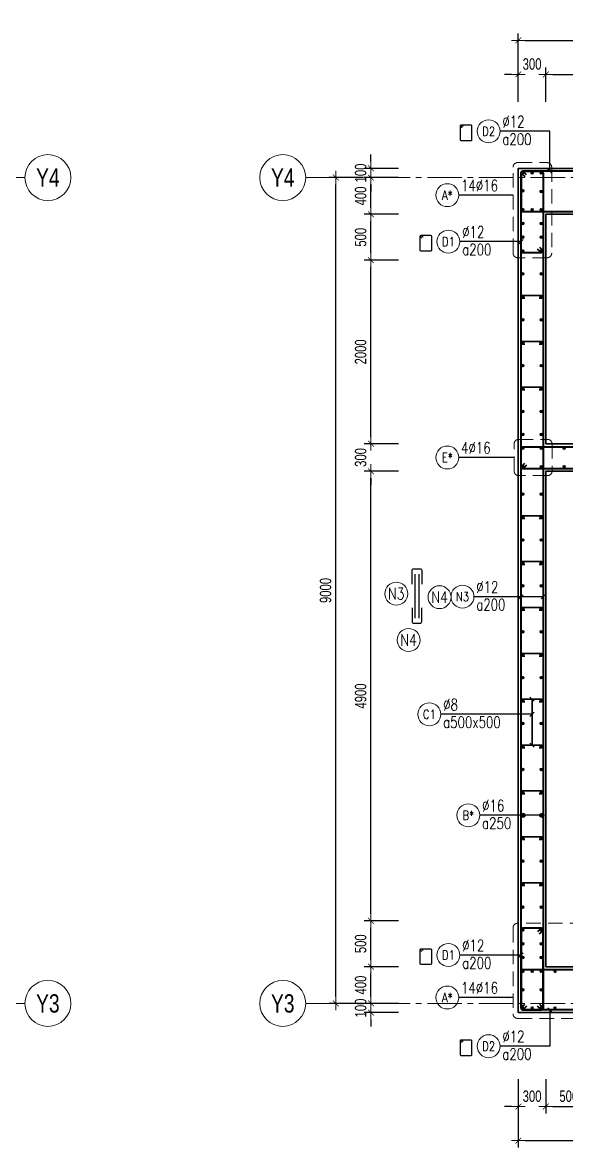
# Model space of a CAD drawing. Header units: millimetres. Extents: x 931337 to 1117500, y 19732 to 157199.
# Drawn here: x 962154 to 968079, y 138818 to 151078 of the extents above; entities that cross this region are included whole.
import ezdxf
from ezdxf.enums import TextEntityAlignment as Align

# ---------------------------------------------------------------- set-up
doc = ezdxf.new("R2010")
doc.units = ezdxf.units.MM
doc.header["$MEASUREMENT"] = 0
for name, pattern in [('HIDDEN', [9.525, 6.35, -3.175]), ('HIDDEN2', [4.7625, 3.175, -1.5875]), ('HT_Dim Grid$0$CENTER2', [1.125, 0.75, -0.125, 0.125, -0.125]), ('HT_Grid$0$CENTER2', [1.125, 0.75, -0.125, 0.125, -0.125])]:
    doc.linetypes.add(name, pattern=pattern)
doc.layers.get('0').update_dxf_attribs({"lineweight": 20})
doc.layers.get('Defpoints').update_dxf_attribs({"color": 151, "lineweight": 9})
doc.layers.add('Hidden', color=9, linetype='HIDDEN')
doc.layers.add('Ligature', color=1, linetype='Continuous')
for name, color, linetype, lineweight in [('HT_Dim Grid$0$NDC_S_AXIS', 5, 'HT_Dim Grid$0$CENTER2', 13), ('HT_Dim Grid$0$NDC_S_SYMBOL', 1, 'Continuous', 15), ('HT_Dim Grid$0$NDC_S_TEXT SYMBOL', 7, 'Continuous', 20), ('HT_Grid$0$NDC_S_AXIS', 5, 'HT_Grid$0$CENTER2', 13), ('KC-LEADER', 153, 'Continuous', 18), ('KC-THEP', 6, 'Continuous', 40), ('NDC_S_DIM', 1, 'Continuous', 15), ('NDC_S_HIDDEN', 8, 'HIDDEN2', 13), ('NDC_S_LEADER', 1, 'Continuous', 15), ('NDC_S_REBAR', 4, 'Continuous', 35), ('NDC_S_STIRRUP', 4, 'Continuous', 40), ('NDC_S_VN TEXT', 7, 'Continuous', 20), ('NDC_S_WALL', 6, 'Continuous', 35)]:
    doc.layers.add(name, color=color, linetype=linetype, lineweight=lineweight)
doc.styles.add('HT_Dim Grid$0$NDC_ANNO', font='', dxfattribs={"width": 0.8})
doc.styles.add('NDC_ARIAL', font='arial.ttf', dxfattribs={"width": 0.85})
doc.styles.add('NDC_DIM', font='', dxfattribs={"width": 0.75})
doc.styles.add('NDC_EN TXT', font='romans.shx', dxfattribs={"width": 0.8})
doc.styles.get('HT_Dim Grid$0$NDC_ANNO').set_extended_font_data('Dotum')
doc.styles.get('NDC_DIM').set_extended_font_data('Dotum')
doc.dimstyles.new('NDC_1-50', dxfattribs={"dimscale": 50, "dimtxt": 2.5, "dimasz": 1, "dimexe": 1.5, "dimexo": 0, "dimgap": 0.8, "dimtad": 1, "dimdec": 0, "dimdsep": 46, "dimtxsty": 'NDC_ARIAL', "dimblk": 'DIMMARK', "dimcen": 49999.938995, "dimdle": 1.5, "dimclrd": 1, "dimclre": 1, "dimclrt": 3, "dimadec": 0, "dimazin": 0, "dimtfac": 1, "dimtdec": 0, "dimtix": 1, "dimtmove": 2, "dimatfit": 3, "dimfxl": 1, "dimarcsym": 0})
doc.dimstyles.new('NDC_dim_30', dxfattribs={"dimscale": 30, "dimtxt": 2.5, "dimasz": 1.5, "dimexe": 1.5, "dimexo": 2.5, "dimgap": 1, "dimtad": 1, "dimdec": 0, "dimzin": 0, "dimdsep": 46, "dimtxsty": 'NDC_DIM', "dimblk": 'DIMMARK', "dimcen": 0.09, "dimdle": 1.2, "dimclrd": 1, "dimclre": 1, "dimclrt": 3, "dimadec": 0, "dimazin": 0, "dimtfac": 1, "dimtdec": 0, "dimtix": 1, "dimtofl": 0, "dimtmove": 0, "dimatfit": 3, "dimfxl": 6, "dimfxlon": 1, "dimtolj": 1, "dimtzin": 0, "dimarcsym": 0})
doc.dimstyles.new('NDC_dim_50', dxfattribs={"dimscale": 50, "dimtxt": 2.5, "dimasz": 1.5, "dimexe": 1.5, "dimexo": 2.5, "dimgap": 1, "dimtad": 1, "dimdec": 0, "dimzin": 0, "dimdsep": 46, "dimtxsty": 'NDC_DIM', "dimblk": 'DIMMARK', "dimcen": 0.09, "dimdle": 1.2, "dimclrd": 1, "dimclre": 1, "dimclrt": 3, "dimadec": 0, "dimazin": 0, "dimtfac": 1, "dimtdec": 0, "dimtix": 1, "dimtofl": 0, "dimtmove": 0, "dimatfit": 3, "dimfxl": 6, "dimfxlon": 1, "dimtolj": 1, "dimtzin": 0, "dimarcsym": 0})

# ---------------------------------------------------------------- blocks, each defined once
blk = doc.blocks.new('THEP')
at = {"layer": 'KC-LEADER', "color": 6}
blk.add_circle((0, 0), 14, dxfattribs=at)
at = {"layer": 'KC-THEP'}
for p, q in [((-14, 0), (14, 0)), ((10, 10), (-10, -10)), ((-10, 10), (10, -10)), ((0, 14), (0, -14))]:
    blk.add_line(p, q, dxfattribs=at)
blk = doc.blocks.new('DIMMARK')
at = {"layer": 'NDC_S_DIM', "color": 1}
blk.add_line((-1.5, 0), (1, 0), dxfattribs=at)
at = {"layer": 'NDC_S_DIM', "color": 2, "const_width": 0.1}
blk.add_lwpolyline([(-0.42, -0.42), (0.42, 0.42)], dxfattribs=at)
blk = doc.blocks.new('*U13')
blk.add_circle((-2.5, 0), 2.5)
at = {"layer": 'NDC_S_VN TEXT', "color": 3, "style": 'NDC_EN TXT', "width": 0.75}
blk.add_attdef('DK1', (0.5, 0.85), '', height=2.5, dxfattribs=at)
at = {"layer": 'NDC_S_VN TEXT', "color": 7, "style": 'NDC_EN TXT', "width": 0.8}
blk.add_attdef('SH2', text='', height=2, dxfattribs=at).set_placement((-2.5, 0), align=Align.MIDDLE)
blk = doc.blocks.new('*U11')
blk.add_circle((-2.5, 0), 2.5)
at = {"layer": 'NDC_S_VN TEXT', "color": 3, "style": 'NDC_EN TXT', "width": 0.75}
for tag, p in [('DK1', (0.5, 0.85)), ('KC1', (0.5, -2.97))]:
    blk.add_attdef(tag, p, '', height=2.5, dxfattribs=at)
at = {"layer": 'NDC_S_VN TEXT', "color": 7, "style": 'NDC_EN TXT', "width": 0.8}
blk.add_attdef('SH2', text='', height=2, dxfattribs=at).set_placement((-2.5, 0), align=Align.MIDDLE)
blk = doc.blocks.new('*U12')
blk.add_circle((-2.5, 0), 2.5)
at = {"layer": 'NDC_S_VN TEXT', "color": 3, "style": 'NDC_EN TXT', "width": 0.75}
for tag, p in [('DK1', (0.5, 0.85)), ('KC1', (0.5, -2.97))]:
    blk.add_attdef(tag, p, '', height=2.5, dxfattribs=at)
at = {"layer": 'NDC_S_VN TEXT', "color": 7, "style": 'NDC_EN TXT', "width": 0.8}
blk.add_attdef('SH2', text='', height=2, dxfattribs=at).set_placement((-2.5, 0), align=Align.MIDDLE)
blk = doc.blocks.new('A$C7BC65A55')
at = {"layer": 'Ligature'}
for p, q in [((-15.2, 372, 0), (-15.2, 38.5, 0)), ((15.2, 372, 0), (15.2, 38.5, 0))]:
    blk.add_line(p, q, dxfattribs=at)
for points in [[(-36.2, 296.5), (-36.2, 400.9, -0.414214), (-24, 413.1), (24, 413.1, -0.414214), (36.2, 400.9), (36.2, 296.5)], [(-36.2, 116.5), (-36.2, 12.2, 0.414214), (-24, 0), (24, 0, 0.414214), (36.2, 12.2), (36.2, 116.5)]]:
    blk.add_lwpolyline(points, format="xyb", dxfattribs=at)
blk = doc.blocks.new('*D52')
at = {"layer": 'Defpoints', "color": 0, "transparency": 16777216}
for p in [(965949, 140788), (967854, 140788), (967554, 140388)]:
    blk.add_point(p, dxfattribs=at)
at = {"layer": 'NDC_S_DIM', "color": 1, "lineweight": -2, "transparency": 16777216}
for p, q in [((966249, 140788), (965874, 140788)), ((965949, 140463), (965949, 140713)), ((966249, 140388), (965874, 140388))]:
    blk.add_line(p, q, dxfattribs=at)
at = {"layer": 'NDC_S_DIM', "color": 1, "lineweight": -2, "transparency": 16777216, "xscale": 75, "yscale": 75, "zscale": 75}
for p, rotation in [((965949, 140788), 90), ((965949, 140388), 270)]:
    blk.add_blockref('DIMMARK', p, dxfattribs=dict(at, rotation=rotation))
at = {"layer": 'NDC_S_DIM', "color": 3, "transparency": 16777216, "insert": (965837, 140588), "char_height": 125, "attachment_point": 5, "rotation": 90, "style": 'NDC_DIM'}
blk.add_mtext('\\A1;400', dxfattribs=at)
blk = doc.blocks.new('*D53')
at = {"layer": 'Defpoints', "color": 0, "transparency": 16777216}
for p in [(965949, 141288), (967971, 141288), (967854, 140788)]:
    blk.add_point(p, dxfattribs=at)
at = {"layer": 'NDC_S_DIM', "color": 1, "lineweight": -2, "transparency": 16777216}
for p, q in [((966249, 141288), (965874, 141288)), ((965949, 140863), (965949, 141213)), ((966249, 140788), (965874, 140788))]:
    blk.add_line(p, q, dxfattribs=at)
at = {"layer": 'NDC_S_DIM', "color": 1, "lineweight": -2, "transparency": 16777216, "xscale": 75, "yscale": 75, "zscale": 75}
for p, rotation in [((965949, 141288), 90), ((965949, 140788), 270)]:
    blk.add_blockref('DIMMARK', p, dxfattribs=dict(at, rotation=rotation))
at = {"layer": 'NDC_S_DIM', "color": 3, "transparency": 16777216, "insert": (965837, 141038), "char_height": 125, "attachment_point": 5, "rotation": 90, "style": 'NDC_DIM'}
blk.add_mtext('\\A1;500', dxfattribs=at)
blk = doc.blocks.new('*D54')
at = {"layer": 'Defpoints', "color": 0, "transparency": 16777216}
for p in [(965949, 146188), (968024, 146188), (967971, 141288)]:
    blk.add_point(p, dxfattribs=at)
at = {"layer": 'NDC_S_DIM', "color": 1, "lineweight": -2, "transparency": 16777216}
for p, q in [((966249, 146188), (965874, 146188)), ((965949, 141363), (965949, 146113)), ((966249, 141288), (965874, 141288))]:
    blk.add_line(p, q, dxfattribs=at)
at = {"layer": 'NDC_S_DIM', "color": 1, "lineweight": -2, "transparency": 16777216, "xscale": 75, "yscale": 75, "zscale": 75}
for p, rotation in [((965949, 146188), 90), ((965949, 141288), 270)]:
    blk.add_blockref('DIMMARK', p, dxfattribs=dict(at, rotation=rotation))
at = {"layer": 'NDC_S_DIM', "color": 3, "transparency": 16777216, "insert": (965837, 143738), "char_height": 125, "attachment_point": 5, "rotation": 90, "style": 'NDC_DIM'}
blk.add_mtext('\\A1;4900', dxfattribs=at)
blk = doc.blocks.new('*D55')
at = {"layer": 'Defpoints', "color": 0, "transparency": 16777216}
for p in [(965949, 146488), (968024, 146488), (968024, 146188)]:
    blk.add_point(p, dxfattribs=at)
at = {"layer": 'NDC_S_DIM', "color": 1, "lineweight": -2, "transparency": 16777216}
for p, q in [((965949, 146563), (965949, 146638)), ((966249, 146488), (965874, 146488)), ((966249, 146188), (965874, 146188)), ((965949, 146113), (965949, 146038))]:
    blk.add_line(p, q, dxfattribs=at)
at = {"layer": 'NDC_S_DIM', "color": 1, "lineweight": -2, "transparency": 16777216, "xscale": 75, "yscale": 75, "zscale": 75}
for p, rotation in [((965949, 146488), 270), ((965949, 146188), 90)]:
    blk.add_blockref('DIMMARK', p, dxfattribs=dict(at, rotation=rotation))
at = {"layer": 'NDC_S_DIM', "color": 3, "transparency": 16777216, "insert": (965837, 146338), "char_height": 125, "attachment_point": 5, "rotation": 90, "style": 'NDC_DIM'}
blk.add_mtext('\\A1;300', dxfattribs=at)
blk = doc.blocks.new('*D56')
at = {"layer": 'Defpoints', "color": 0, "transparency": 16777216}
for p in [(965949, 148488), (967911, 148488), (968024, 146488)]:
    blk.add_point(p, dxfattribs=at)
at = {"layer": 'NDC_S_DIM', "color": 1, "lineweight": -2, "transparency": 16777216}
for p, q in [((966249, 148488), (965874, 148488)), ((965949, 146563), (965949, 148413)), ((966249, 146488), (965874, 146488))]:
    blk.add_line(p, q, dxfattribs=at)
at = {"layer": 'NDC_S_DIM', "color": 1, "lineweight": -2, "transparency": 16777216, "xscale": 75, "yscale": 75, "zscale": 75}
for p, rotation in [((965949, 148488), 90), ((965949, 146488), 270)]:
    blk.add_blockref('DIMMARK', p, dxfattribs=dict(at, rotation=rotation))
at = {"layer": 'NDC_S_DIM', "color": 3, "transparency": 16777216, "insert": (965837, 147488), "char_height": 125, "attachment_point": 5, "rotation": 90, "style": 'NDC_DIM'}
blk.add_mtext('\\A1;2000', dxfattribs=at)
blk = doc.blocks.new('*D57')
at = {"layer": 'Defpoints', "color": 0, "transparency": 16777216}
for p in [(965567, 149388), (967554, 149388), (967554, 140388)]:
    blk.add_point(p, dxfattribs=at)
at = {"layer": 'NDC_S_DIM', "color": 1, "lineweight": -2, "transparency": 16777216}
for p, q in [((965867, 149388), (965492, 149388)), ((965567, 140463), (965567, 149313)), ((965867, 140388), (965492, 140388))]:
    blk.add_line(p, q, dxfattribs=at)
at = {"layer": 'NDC_S_DIM', "color": 1, "lineweight": -2, "transparency": 16777216, "xscale": 75, "yscale": 75, "zscale": 75}
for p, rotation in [((965567, 149388), 90), ((965567, 140388), 270)]:
    blk.add_blockref('DIMMARK', p, dxfattribs=dict(at, rotation=rotation))
at = {"layer": 'NDC_S_DIM', "color": 3, "transparency": 16777216, "insert": (965455, 144888), "char_height": 125, "attachment_point": 5, "rotation": 90, "style": 'NDC_DIM'}
blk.add_mtext('\\A1;9000', dxfattribs=at)
blk = doc.blocks.new('*D58')
at = {"layer": 'Defpoints', "color": 0, "transparency": 16777216}
for p in [(967854, 140788), (967554, 140288), (967854, 139264)]:
    blk.add_point(p, dxfattribs=at)
at = {"layer": 'NDC_S_DIM', "color": 1, "lineweight": -2, "transparency": 16777216}
for p, q in [((967554, 139564), (967554, 139189)), ((967854, 139564), (967854, 139189)), ((967479, 139264), (967404, 139264)), ((967929, 139264), (968004, 139264))]:
    blk.add_line(p, q, dxfattribs=at)
at = {"layer": 'NDC_S_DIM', "color": 1, "lineweight": -2, "transparency": 16777216, "xscale": 75, "yscale": 75, "zscale": 75}
blk.add_blockref('DIMMARK', (967554, 139264), dxfattribs=at)
at = {"layer": 'NDC_S_DIM', "color": 1, "lineweight": -2, "transparency": 16777216, "xscale": 75, "yscale": 75, "zscale": 75, "rotation": 180}
blk.add_blockref('DIMMARK', (967854, 139264), dxfattribs=at)
at = {"layer": 'NDC_S_DIM', "color": 3, "transparency": 16777216, "insert": (967704, 139376), "char_height": 125, "attachment_point": 5, "style": 'NDC_DIM'}
blk.add_mtext('\\A1;300', dxfattribs=at)
blk = doc.blocks.new('*D59')
at = {"layer": 'Defpoints', "color": 0, "transparency": 16777216}
for p in [(967854, 140788), (968354, 140562), (968354, 139264)]:
    blk.add_point(p, dxfattribs=at)
at = {"layer": 'NDC_S_DIM', "color": 1, "lineweight": -2, "transparency": 16777216}
for p, q in [((967854, 139564), (967854, 139189)), ((968354, 139564), (968354, 139189)), ((967929, 139264), (968279, 139264))]:
    blk.add_line(p, q, dxfattribs=at)
at = {"layer": 'NDC_S_DIM', "color": 1, "lineweight": -2, "transparency": 16777216, "xscale": 75, "yscale": 75, "zscale": 75, "rotation": 180}
blk.add_blockref('DIMMARK', (967854, 139264), dxfattribs=at)
at = {"layer": 'NDC_S_DIM', "color": 1, "lineweight": -2, "transparency": 16777216, "xscale": 75, "yscale": 75, "zscale": 75}
blk.add_blockref('DIMMARK', (968354, 139264), dxfattribs=at)
at = {"layer": 'NDC_S_DIM', "color": 3, "transparency": 16777216, "insert": (968104, 139376), "char_height": 125, "attachment_point": 5, "style": 'NDC_DIM'}
blk.add_mtext('\\A1;500', dxfattribs=at)
blk = doc.blocks.new('*D64')
at = {"layer": 'Defpoints', "color": 0, "transparency": 16777216}
for p in [(967554, 140362), (969254, 140120), (969254, 138893)]:
    blk.add_point(p, dxfattribs=at)
at = {"layer": 'NDC_S_DIM', "color": 1, "lineweight": -2, "transparency": 16777216}
for p, q in [((967554, 139193), (967554, 138818)), ((969254, 139193), (969254, 138818)), ((967629, 138893), (969179, 138893))]:
    blk.add_line(p, q, dxfattribs=at)
at = {"layer": 'NDC_S_DIM', "color": 1, "lineweight": -2, "transparency": 16777216, "xscale": 75, "yscale": 75, "zscale": 75, "rotation": 180}
blk.add_blockref('DIMMARK', (967554, 138893), dxfattribs=at)
at = {"layer": 'NDC_S_DIM', "color": 1, "lineweight": -2, "transparency": 16777216, "xscale": 75, "yscale": 75, "zscale": 75}
blk.add_blockref('DIMMARK', (969254, 138893), dxfattribs=at)
at = {"layer": 'NDC_S_DIM', "color": 3, "transparency": 16777216, "insert": (968404, 139005), "char_height": 125, "attachment_point": 5, "style": 'NDC_DIM'}
blk.add_mtext('\\A1;1700', dxfattribs=at)
blk = doc.blocks.new('*D75')
at = {"layer": 'Defpoints', "color": 0, "transparency": 16777216}
for p in [(967854, 150512), (967554, 149488), (967854, 148988)]:
    blk.add_point(p, dxfattribs=at)
at = {"layer": 'NDC_S_DIM', "color": 1, "lineweight": -2, "transparency": 16777216}
for p, q in [((967554, 150212), (967554, 150587)), ((967854, 150212), (967854, 150587)), ((967479, 150512), (967404, 150512)), ((967929, 150512), (968004, 150512))]:
    blk.add_line(p, q, dxfattribs=at)
at = {"layer": 'NDC_S_DIM', "color": 1, "lineweight": -2, "transparency": 16777216, "xscale": 75, "yscale": 75, "zscale": 75}
blk.add_blockref('DIMMARK', (967554, 150512), dxfattribs=at)
at = {"layer": 'NDC_S_DIM', "color": 1, "lineweight": -2, "transparency": 16777216, "xscale": 75, "yscale": 75, "zscale": 75, "rotation": 180}
blk.add_blockref('DIMMARK', (967854, 150512), dxfattribs=at)
at = {"layer": 'NDC_S_DIM', "color": 3, "transparency": 16777216, "insert": (967704, 150625), "char_height": 125, "attachment_point": 5, "style": 'NDC_DIM'}
blk.add_mtext('\\A1;300', dxfattribs=at)
blk = doc.blocks.new('*D80')
at = {"layer": 'Defpoints', "color": 0, "transparency": 16777216}
for p in [(969254, 150883), (969254, 149651), (967554, 149414)]:
    blk.add_point(p, dxfattribs=at)
at = {"layer": 'NDC_S_DIM', "color": 1, "lineweight": -2, "transparency": 16777216}
for p, q in [((967554, 150583), (967554, 150958)), ((969254, 150583), (969254, 150958)), ((967629, 150883), (969179, 150883))]:
    blk.add_line(p, q, dxfattribs=at)
at = {"layer": 'NDC_S_DIM', "color": 1, "lineweight": -2, "transparency": 16777216, "xscale": 75, "yscale": 75, "zscale": 75, "rotation": 180}
blk.add_blockref('DIMMARK', (967554, 150883), dxfattribs=at)
at = {"layer": 'NDC_S_DIM', "color": 1, "lineweight": -2, "transparency": 16777216, "xscale": 75, "yscale": 75, "zscale": 75}
blk.add_blockref('DIMMARK', (969254, 150883), dxfattribs=at)
at = {"layer": 'NDC_S_DIM', "color": 3, "transparency": 16777216, "insert": (968404, 150996), "char_height": 125, "attachment_point": 5, "style": 'NDC_DIM'}
blk.add_mtext('\\A1;1700', dxfattribs=at)
blk = doc.blocks.new('*D81')
at = {"layer": 'Defpoints', "color": 0, "transparency": 16777216}
for p in [(965949, 148988), (967854, 148988), (967911, 148488)]:
    blk.add_point(p, dxfattribs=at)
at = {"layer": 'NDC_S_DIM', "color": 1, "lineweight": -2, "transparency": 16777216}
for p, q in [((966249, 148988), (965874, 148988)), ((965949, 148563), (965949, 148913)), ((966249, 148488), (965874, 148488))]:
    blk.add_line(p, q, dxfattribs=at)
at = {"layer": 'NDC_S_DIM', "color": 1, "lineweight": -2, "transparency": 16777216, "xscale": 75, "yscale": 75, "zscale": 75}
for p, rotation in [((965949, 148988), 90), ((965949, 148488), 270)]:
    blk.add_blockref('DIMMARK', p, dxfattribs=dict(at, rotation=rotation))
at = {"layer": 'NDC_S_DIM', "color": 3, "transparency": 16777216, "insert": (965837, 148738), "char_height": 125, "attachment_point": 5, "rotation": 90, "style": 'NDC_DIM'}
blk.add_mtext('\\A1;500', dxfattribs=at)
blk = doc.blocks.new('*D82')
at = {"layer": 'Defpoints', "color": 0, "transparency": 16777216}
for p in [(965949, 149388), (967554, 149388), (967854, 148988)]:
    blk.add_point(p, dxfattribs=at)
at = {"layer": 'NDC_S_DIM', "color": 1, "lineweight": -2, "transparency": 16777216}
for p, q in [((966249, 149388), (965874, 149388)), ((965949, 149063), (965949, 149313)), ((966249, 148988), (965874, 148988))]:
    blk.add_line(p, q, dxfattribs=at)
at = {"layer": 'NDC_S_DIM', "color": 1, "lineweight": -2, "transparency": 16777216, "xscale": 75, "yscale": 75, "zscale": 75}
for p, rotation in [((965949, 149388), 90), ((965949, 148988), 270)]:
    blk.add_blockref('DIMMARK', p, dxfattribs=dict(at, rotation=rotation))
at = {"layer": 'NDC_S_DIM', "color": 3, "transparency": 16777216, "insert": (965837, 149188), "char_height": 125, "attachment_point": 5, "rotation": 90, "style": 'NDC_DIM'}
blk.add_mtext('\\A1;400', dxfattribs=at)
blk = doc.blocks.new('*U93')
at = {"layer": 'HT_Dim Grid$0$NDC_S_SYMBOL'}
blk.add_line((5, 0), (9, 0), dxfattribs=at)
blk.add_circle((0, 0), 5, dxfattribs=at)
at = {"layer": 'HT_Dim Grid$0$NDC_S_TEXT SYMBOL', "color": 7, "style": 'HT_Dim Grid$0$NDC_ANNO', "width": 0.8}
blk.add_attdef('GRID', text='', height=4, rotation=270, dxfattribs=at).set_placement((0, 0), align=Align.MIDDLE)
blk = doc.blocks.new('*D117')
at = {"layer": 'Defpoints', "color": 0, "ltscale": 200, "transparency": 16777216}
for p in [(969254, 150512), (969254, 149651), (967854, 148988)]:
    blk.add_point(p, dxfattribs=at)
at = {"layer": 'NDC_S_DIM', "color": 1, "lineweight": -2, "ltscale": 200, "transparency": 16777216}
for p, q in [((967854, 150212), (967854, 150587)), ((969254, 150212), (969254, 150587)), ((967929, 150512), (969179, 150512))]:
    blk.add_line(p, q, dxfattribs=at)
at = {"layer": 'NDC_S_DIM', "color": 1, "lineweight": -2, "ltscale": 200, "transparency": 16777216, "xscale": 75, "yscale": 75, "zscale": 75, "rotation": 180}
blk.add_blockref('DIMMARK', (967854, 150512), dxfattribs=at)
at = {"layer": 'NDC_S_DIM', "color": 1, "lineweight": -2, "ltscale": 200, "transparency": 16777216, "xscale": 75, "yscale": 75, "zscale": 75}
blk.add_blockref('DIMMARK', (969254, 150512), dxfattribs=at)
at = {"layer": 'NDC_S_DIM', "color": 3, "ltscale": 200, "transparency": 16777216, "insert": (968554, 150625), "char_height": 125, "attachment_point": 5, "style": 'NDC_DIM'}
blk.add_mtext('\\A1;1400', dxfattribs=at)
blk = doc.blocks.new('*D119')
at = {"layer": 'Defpoints', "color": 0, "ltscale": 200, "transparency": 16777216}
for p in [(967554, 140388), (965949, 140288), (967554, 140288)]:
    blk.add_point(p, dxfattribs=at)
at = {"layer": 'NDC_S_DIM', "color": 1, "lineweight": -2, "ltscale": 200, "transparency": 16777216}
for p, q in [((965949, 140463), (965949, 140538)), ((966249, 140388), (965874, 140388)), ((966249, 140288), (965874, 140288)), ((965949, 140213), (965949, 140138))]:
    blk.add_line(p, q, dxfattribs=at)
at = {"layer": 'NDC_S_DIM', "color": 1, "lineweight": -2, "ltscale": 200, "transparency": 16777216, "xscale": 75, "yscale": 75, "zscale": 75}
for p, rotation in [((965949, 140388), 270), ((965949, 140288), 90)]:
    blk.add_blockref('DIMMARK', p, dxfattribs=dict(at, rotation=rotation))
at = {"layer": 'NDC_S_DIM', "color": 3, "ltscale": 200, "transparency": 16777216, "insert": (965837, 140338), "char_height": 125, "attachment_point": 5, "rotation": 90, "style": 'NDC_DIM'}
blk.add_mtext('\\A1;100', dxfattribs=at)
blk = doc.blocks.new('*D120')
at = {"layer": 'Defpoints', "color": 0, "ltscale": 200, "transparency": 16777216}
for p in [(965949, 149488), (967554, 149488), (967554, 149388)]:
    blk.add_point(p, dxfattribs=at)
at = {"layer": 'NDC_S_DIM', "color": 1, "lineweight": -2, "ltscale": 200, "transparency": 16777216}
for p, q in [((965949, 149563), (965949, 149638)), ((966249, 149488), (965874, 149488)), ((966249, 149388), (965874, 149388)), ((965949, 149313), (965949, 149238))]:
    blk.add_line(p, q, dxfattribs=at)
at = {"layer": 'NDC_S_DIM', "color": 1, "lineweight": -2, "ltscale": 200, "transparency": 16777216, "xscale": 75, "yscale": 75, "zscale": 75}
for p, rotation in [((965949, 149488), 270), ((965949, 149388), 90)]:
    blk.add_blockref('DIMMARK', p, dxfattribs=dict(at, rotation=rotation))
at = {"layer": 'NDC_S_DIM', "color": 3, "ltscale": 200, "transparency": 16777216, "insert": (965837, 149438), "char_height": 125, "attachment_point": 5, "rotation": 90, "style": 'NDC_DIM'}
blk.add_mtext('\\A1;100', dxfattribs=at)

msp = doc.modelspace()

# ---------------------------------------------------------------- linework, layer by layer
for centre in [(966225.05, 144853.156), (966696.019, 144814.996), (966359.498, 144348.153)]:
    msp.add_circle(centre, 125)
at = {"layer": 'HT_Grid$0$NDC_S_AXIS', "ltscale": 500}
for p, q in [((965438.232, 149388.06), (975619.731, 149388.06)), ((965438.232, 140388.06), (975619.731, 140388.06))]:
    msp.add_line(p, q, dxfattribs=at)
at = {"layer": 'Ligature'}
for points in [[(966942.727, 149931.219), (966926.761, 149947.185, -0.668178638), (966932.535, 149961.123), (967037.164, 149961.123, -0.414213562), (967045.328, 149952.958), (967045.328, 149795.851, -0.414213562), (967037.163, 149787.686), (966932.535, 149787.686, -0.414213562), (966924.37, 149795.851), (966924.37, 149952.958, -0.668178638), (966938.308, 149958.732), (966954.274, 149942.766)], [(966504.915, 148728.807), (966488.949, 148744.773, -0.668178638), (966494.723, 148758.711), (966599.351, 148758.711, -0.414213562), (966607.516, 148750.546), (966607.516, 148593.439, -0.414213562), (966599.351, 148585.274), (966494.722, 148585.274, -0.414213562), (966486.558, 148593.439), (966486.558, 148750.546, -0.668178638), (966500.496, 148756.32), (966516.462, 148740.354)], [(966504.915, 140954.1), (966488.949, 140970.065, -0.668178638), (966494.723, 140984.004), (966599.351, 140984.004, -0.414213562), (966607.516, 140975.839), (966607.516, 140818.731, -0.414213562), (966599.351, 140810.566), (966494.722, 140810.566, -0.414213562), (966486.558, 140818.731), (966486.558, 140975.839, -0.668178638), (966500.496, 140981.612), (966516.462, 140965.646)], [(966942.727, 139960.498), (966926.761, 139976.464, -0.668178638), (966932.535, 139990.402), (967037.164, 139990.402, -0.414213562), (967045.328, 139982.237), (967045.328, 139825.13, -0.414213562), (967037.163, 139816.965), (966932.535, 139816.965, -0.414213562), (966924.37, 139825.13), (966924.37, 139982.237, -0.668178638), (966938.308, 139988.011), (966954.274, 139972.045)]]:
    msp.add_lwpolyline(points, format="xyb", dxfattribs=at)
at = {"layer": 'NDC_S_HIDDEN', "ltscale": 50}
for points in [[(967546.375, 149551.147), (967867.726, 149551.147, -0.414213562), (967917.726, 149501.147), (967917.726, 148564.671, -0.414213562), (967867.726, 148514.671), (967546.375, 148514.671, -0.414213562), (967496.375, 148564.671), (967496.375, 149501.147, -0.414213562)], [(967558.793, 146535.282), (967871.839, 146535.282, -0.414213562), (967921.839, 146485.282), (967921.839, 146189.397, -0.414213562), (967871.839, 146139.397), (967558.793, 146139.397, -0.414213562), (967508.793, 146189.397), (967508.793, 146485.282, -0.414213562)], [(967546.375, 140224.972), (968274.881, 140224.972, 0.414213562), (968324.881, 140274.972), (968324.881, 141211.448, 0.414213562), (968274.881, 141261.448), (967546.375, 141261.448, 0.414213562), (967496.375, 141211.448), (967496.375, 140274.972, 0.414213562)]]:
    msp.add_lwpolyline(points, format="xyb", close=True, dxfattribs=at)
at = {"layer": 'NDC_S_REBAR'}
for points in [[(967625.314, 148073.06), (967600.314, 148073.06, -1), (967600.314, 148103.06), (967807.338, 148103.06, -1), (967807.338, 148073.06), (967782.338, 148073.06)], [(967625.314, 147573.06), (967600.314, 147573.06, -1), (967600.314, 147603.06), (967807.338, 147603.06, -1), (967807.338, 147573.06), (967782.338, 147573.06)], [(967625.314, 147073.06), (967600.314, 147073.06, -1), (967600.314, 147103.06), (967807.338, 147103.06, -1), (967807.338, 147073.06), (967782.338, 147073.06)], [(967625.314, 145673.06), (967600.314, 145673.06, -1), (967600.314, 145703.06), (967807.338, 145703.06, -1), (967807.338, 145673.06), (967782.338, 145673.06)], [(967625.314, 145173.06), (967600.314, 145173.06, -1), (967600.314, 145203.06), (967807.338, 145203.06, -1), (967807.338, 145173.06), (967782.338, 145173.06)], [(967625.314, 144673.06), (967600.314, 144673.06, -1), (967600.314, 144703.06), (967807.338, 144703.06, -1), (967807.338, 144673.06), (967782.338, 144673.06)], [(967625.314, 144173.06), (967600.314, 144173.06, -1), (967600.314, 144203.06), (967807.338, 144203.06, -1), (967807.338, 144173.06), (967782.338, 144173.06)], [(967625.314, 143673.06), (967600.314, 143673.06, -1), (967600.314, 143703.06), (967807.338, 143703.06, -1), (967807.338, 143673.06), (967782.338, 143673.06)], [(967625.314, 143173.06), (967600.314, 143173.06, -1), (967600.314, 143203.06), (967807.338, 143203.06, -1), (967807.338, 143173.06), (967782.338, 143173.06)], [(967625.314, 142673.06), (967600.314, 142673.06, -1), (967600.314, 142703.06), (967807.338, 142703.06, -1), (967807.338, 142673.06), (967782.338, 142673.06)], [(967625.314, 142173.06), (967600.314, 142173.06, -1), (967600.314, 142203.06), (967807.338, 142203.06, -1), (967807.338, 142173.06), (967782.338, 142173.06)], [(967625.314, 141673.06), (967600.314, 141673.06, -1), (967600.314, 141703.06), (967807.338, 141703.06, -1), (967807.338, 141673.06), (967782.338, 141673.06)]]:
    msp.add_lwpolyline(points, format="xyb", dxfattribs=at)
at = {"layer": 'NDC_S_STIRRUP'}
for points in [[(967643.776, 149418.06), (967603.776, 149458.06, 0.414213562), (967583.776, 149438.06), (967583.776, 149038.06, 0.414213562), (967603.776, 149018.06), (969299.096, 149018.06, 0.414213562), (969319.096, 149038.06), (969319.096, 149438.06, 0.414213562), (969299.096, 149458.06), (967603.776, 149458.06, 0.414213562), (967583.776, 149438.06), (967623.776, 149398.06)], [(967783.776, 140378.06), (967823.776, 140338.06, -0.414213562), (967803.776, 140318.06), (967603.776, 140318.06, -0.414213562), (967583.776, 140338.06), (967583.776, 149438.06, -0.414213562), (967603.776, 149458.06), (967803.776, 149458.06, -0.414213562), (967823.776, 149438.06), (967823.776, 140338.06, -0.414213562), (967803.776, 140318.06), (967763.776, 140358.06)], [(967783.887, 148628.06), (967823.887, 148588.06, -0.414213562), (967803.887, 148568.06), (967603.887, 148568.06, -0.414213562), (967583.887, 148588.06), (967583.776, 149438.06, -0.414213562), (967603.776, 149458.06), (967803.776, 149458.06, -0.414213562), (967823.776, 149438.06), (967823.887, 148588.06, -0.414213562), (967803.887, 148568.06), (967763.887, 148608.06)], [(967643.776, 146254.622), (967603.776, 146214.622, -0.414213562), (967583.776, 146234.622), (967583.776, 146434.622, -0.414213562), (967603.776, 146454.622), (970803.776, 146454.622, -0.414213562), (970823.776, 146434.622), (970823.776, 146234.622, -0.414357585), (970803.776, 146214.622), (967603.776, 146214.622, -0.414213562), (967583.776, 146234.622), (967623.776, 146274.622)], [(967783.887, 141148.06), (967823.887, 141188.06, 0.414213562), (967803.887, 141208.06), (967603.887, 141208.06, 0.414213562), (967583.887, 141188.06), (967583.776, 140338.06, 0.414213562), (967603.776, 140318.06), (967803.776, 140318.06, 0.414213562), (967823.776, 140338.06), (967823.887, 141188.06, 0.414213562), (967803.887, 141208.06), (967763.887, 141168.06)], [(967643.776, 140358.06), (967603.776, 140318.06, -0.414213562), (967583.776, 140338.06), (967583.776, 140738.06, -0.414213562), (967603.776, 140758.06), (968253.776, 140758.06, -0.414213562), (968273.776, 140738.06), (968273.776, 140338.06, -0.414213562), (968253.776, 140318.06), (967603.776, 140318.06, -0.414213562), (967583.776, 140338.06), (967623.776, 140378.06)], [(967643.776, 140358.06), (967603.776, 140318.06, -0.414213562), (967583.776, 140338.06), (967583.776, 140738.06, -0.414213562), (967603.776, 140758.06), (973803.776, 140758.06, -0.414213562), (973823.776, 140738.06), (973823.776, 140338.06, -0.414213562), (973803.776, 140318.06), (967603.776, 140318.06, -0.414213562), (967583.776, 140338.06), (967623.776, 140378.06)]]:
    msp.add_lwpolyline(points, format="xyb", dxfattribs=at)
at = {"layer": 'NDC_S_WALL'}
msp.add_lwpolyline([(970153.776, 148988.06), (970153.776, 149488.06), (973853.776, 149488.06), (973853.776, 148338.06), (973553.776, 148338.06), (973553.776, 148988.06), (970853.776, 148988.06), (970853.776, 140788.06), (973553.776, 140788.06), (973553.776, 141438.06), (973853.776, 141438.06), (973853.776, 140288.06), (967553.776, 140288.06), (967553.776, 149488.06), (969353.776, 149488.06), (969353.776, 148988.06), (967853.776, 148988.06), (967853.776, 146488.06), (970553.776, 146488.06), (970553.776, 148988.06), (970153.776, 148988.06)], dxfattribs=at)
msp.add_lwpolyline([(967853.776, 140788.06), (970553.776, 140788.06), (970553.776, 146188.06), (967853.776, 146188.06)], close=True, dxfattribs=at)

# ---------------------------------------------------------------- block references
at = {"layer": 'Hidden', "xscale": 1.44, "yscale": 1.44, "zscale": 1.44}
msp.add_blockref('A$C7BC65A55', (966450.13, 144530.875, 0.03), dxfattribs=at)
at = {"layer": 'HT_Dim Grid$0$NDC_S_AXIS'}
ref = msp.add_blockref('*U93', (962430.099, 149388.06), dxfattribs=dict(at, xscale=-50, yscale=50, zscale=50))
ref.add_attrib('GRID', 'Y4', dxfattribs={"layer": 'HT_Dim Grid$0$NDC_S_TEXT SYMBOL', "color": 7, "height": 200, "style": 'HT_Dim Grid$0$NDC_ANNO', "width": 0.8}).set_placement((962430.099, 149388.06), align=Align.MIDDLE)
ref = msp.add_blockref('*U93', (964988.232, 149388.06), dxfattribs=dict(at, xscale=50, yscale=50, zscale=150))
ref.add_attrib('GRID', 'Y4', dxfattribs={"layer": 'HT_Dim Grid$0$NDC_S_TEXT SYMBOL', "color": 7, "height": 200, "style": 'HT_Dim Grid$0$NDC_ANNO', "width": 0.8}).set_placement((964988.232, 149388.06), align=Align.MIDDLE)
ref = msp.add_blockref('*U93', (962430.099, 140388.06), dxfattribs=dict(at, xscale=-50, yscale=50, zscale=50))
ref.add_attrib('GRID', 'Y3', dxfattribs={"layer": 'HT_Dim Grid$0$NDC_S_TEXT SYMBOL', "color": 7, "height": 200, "style": 'HT_Dim Grid$0$NDC_ANNO', "width": 0.8}).set_placement((962430.099, 140388.06), align=Align.MIDDLE)
ref = msp.add_blockref('*U93', (964988.232, 140388.06), dxfattribs=dict(at, xscale=50, yscale=50, zscale=150))
ref.add_attrib('GRID', 'Y3', dxfattribs={"layer": 'HT_Dim Grid$0$NDC_S_TEXT SYMBOL', "color": 7, "height": 200, "style": 'HT_Dim Grid$0$NDC_ANNO', "width": 0.8}).set_placement((964988.232, 140388.06), align=Align.MIDDLE)
at = {"layer": 'KC-THEP'}
for p, rotation in [((967600.264, 149438.06), 189.6685644363809), ((967705.515, 149438.06), 189.6685644363809), ((967603.776, 149038.06), 189.6685644363809), ((967705.515, 149038.06), 189.6685644363809), ((967803.776, 149038.06), 189.6685644363809), ((967603.776, 148888.06), 189.6685644363809), ((967803.776, 148888.06), 189.6685644363809), ((967603.776, 148738.06), 189.6685644363809), ((967803.776, 148738.06), 189.6685644363809), ((967603.776, 148588.06), 189.6685644363807), ((967803.776, 148588.06), 189.6685644363807), ((967603.776, 148338.06), 189.6685644363807), ((967803.776, 148338.06), 189.6685644363807), ((967603.776, 148088.06), 189.6685644363807), ((967803.776, 148088.06), 189.6685644363807), ((967603.776, 147838.06), 189.6685644363807), ((967803.776, 147838.06), 189.6685644363807), ((967603.776, 147588.06), 189.6685644363807), ((967803.776, 147588.06), 189.6685644363807), ((967603.776, 147338.06), 189.6685644363807), ((967803.776, 147338.06), 189.6685644363807), ((967603.776, 147088.06), 189.6685644363807), ((967803.776, 147088.06), 189.6685644363807), ((967603.776, 146838.06), 189.6685644363807), ((967803.776, 146838.06), 189.6685644363807), ((967603.776, 146588.06), 189.6685644363807), ((967803.776, 146588.06), 189.6685644363807), ((967603.804, 146439.306), 189.6685644363809), ((967803.776, 146236.513), 189.6685644363809), ((968053.776, 146236.513), 189.6685644363809), ((967803.776, 140338.06), 189.6685644363809), ((967953.776, 140338.06), 189.6685644363809)]:
    msp.add_blockref('THEP', p, dxfattribs=dict(at, rotation=rotation))
at = {"layer": 'KC-THEP', "xscale": -1, "rotation": 350.3314355636191}
for p in [(967803.776, 149438.06), (967603.776, 149244.24), (967803.776, 149235.716), (967803.776, 146439.606), (968053.776, 146439.606), (967603.804, 146236.212), (967603.776, 145938.06), (967803.776, 145938.06), (967603.776, 145688.06), (967803.776, 145688.06), (967603.776, 145438.06), (967803.776, 145438.06), (967603.776, 145188.06), (967803.776, 145188.06), (967603.776, 144938.06), (967803.776, 144938.06), (967603.776, 144688.06), (967803.776, 144688.06), (967603.776, 144438.06), (967803.776, 144438.06), (967603.776, 144188.06), (967803.776, 144188.06), (967603.776, 143938.06), (967803.776, 143938.06), (967603.776, 143688.06), (967803.776, 143688.06), (967603.776, 143438.06), (967803.776, 143438.06), (967603.776, 143188.06), (967803.776, 143188.06), (967603.776, 142938.06), (967803.776, 142938.06), (967603.776, 142688.06), (967803.776, 142688.06), (967603.776, 142438.06), (967803.776, 142438.06), (967603.776, 142188.06), (967803.776, 142188.06), (967603.776, 141938.06), (967803.776, 141938.06), (967603.776, 141688.06), (967803.776, 141688.06), (967603.776, 141438.06), (967803.776, 141438.06), (967603.776, 141188.06), (967803.776, 141188.06), (967603.776, 141038.06), (967803.776, 141038.06), (967603.776, 140888.06), (967803.776, 140888.06), (967603.776, 140738.06), (967705.515, 140738.06), (967803.776, 140738.06), (967953.776, 140738.06), (967603.776, 140536.326), (967803.776, 140536.326), (967600.264, 140338.06), (967705.515, 140338.06)]:
    msp.add_blockref('THEP', p, dxfattribs=at)
at = {"layer": 'NDC_S_VN TEXT', "xscale": 50, "yscale": 50, "zscale": 50}
for name, p, values in [('*U11', (967355.651, 149892.22), {'SH2': 'D2', 'DK1': '%%C12', 'KC1': 'a200'}), ('*U13', (966906.036, 149196.171), {'SH2': 'A*', 'DK1': '14%%C16'}), ('*U11', (966917.839, 148689.808), {'SH2': 'D1', 'DK1': '%%C12', 'KC1': 'a200'}), ('*U13', (966906.036, 146337.34), {'SH2': 'E*', 'DK1': '4%%C16'}), ('*U11', (967070.962, 144820.164), {'SH2': 'N3', 'DK1': '%%C12', 'KC1': 'a200'}), ('*U12', (966710.513, 143538.698), {'SH2': 'C1', 'DK1': '%%c8', 'KC1': 'a500x500'}), ('*U11', (967134.829, 142438.06), {'SH2': 'B*', 'DK1': '%%C16', 'KC1': 'a250'}), ('*U11', (966917.839, 140915.101), {'SH2': 'D1', 'DK1': '%%C12', 'KC1': 'a200'}), ('*U13', (966906.036, 140452.21), {'SH2': 'A*', 'DK1': '14%%C16'}), ('*U11', (967355.651, 139921.499), {'SH2': 'D2', 'DK1': '%%C12', 'KC1': 'a200'})]:
    msp.add_blockref(name, p, dxfattribs=at).add_auto_attribs(values)

# ---------------------------------------------------------------- texts
at = {"layer": 'NDC_S_VN TEXT', "color": 7, "style": 'NDC_EN TXT', "width": 0.8}
for tag, p in [('N3', (966225.05, 144853.156)), ('N4', (966696.019, 144814.996)), ('N4', (966359.498, 144348.153))]:
    msp.add_attdef(tag, text='3', height=125, dxfattribs=at).set_placement(p, align=Align.MIDDLE)

# ---------------------------------------------------------------- dimensions: what is measured, and where the dimension line sits
at = {"layer": 'NDC_S_DIM'}
for base, p1, p2, picture, middle in [((969253.776, 150883.359), (967553.776, 149414.314), (969253.776, 149651.451), '*D80', (968403.776, 150995.944)), ((967853.776, 150512.333), (967553.776, 149488.06), (967853.776, 148988.06), '*D75', (967703.776, 150624.918)), ((967853.776, 139263.786), (967553.776, 140288.06), (967853.776, 140788.06), '*D58', (967703.776, 139376.371)), ((969253.776, 138892.76), (967553.776, 140361.806), (969253.776, 140119.884), '*D64', (968403.776, 139005.345))]:
    dim = msp.add_linear_dim(base=base, p1=p1, p2=p2, dimstyle='NDC_dim_50', dxfattribs=at)
    dim.commit()
    dim.dimension.update_dxf_attribs({"geometry": picture, "text_midpoint": middle})
at = {"layer": 'NDC_S_DIM', "ltscale": 200}
dim = msp.add_linear_dim(base=(969253.776, 150512.333), p1=(967853.776, 148988.06), p2=(969253.776, 149651.451), dimstyle='NDC_dim_50', override={"dimtmove": 1}, dxfattribs=at)
dim.commit()
dim.dimension.update_dxf_attribs({"geometry": '*D117', "text_midpoint": (968553.776, 150624.918)})
for base, p1, p2, picture, middle in [((965949.362, 149488.06), (967553.776, 149388.06), (967553.776, 149488.06), '*D120', (965836.777, 149438.06)), ((965949.362, 140288.06), (967553.776, 140388.06), (967553.776, 140288.06), '*D119', (965836.777, 140338.06))]:
    dim = msp.add_linear_dim(base=base, p1=p1, p2=p2, angle=90, dimstyle='NDC_dim_50', override={"dimtmove": 1}, dxfattribs=at)
    dim.commit()
    dim.dimension.update_dxf_attribs({"geometry": picture, "text_midpoint": middle})
at = {"layer": 'NDC_S_DIM'}
for base, p2, picture, middle in [((965567.459, 149388.06), (967553.776, 149388.06), '*D57', (965454.875, 144888.06)), ((965949.362, 140788.06), (967853.776, 140788.06), '*D52', (965836.777, 140588.06))]:
    dim = msp.add_linear_dim(base=base, p1=(967553.776, 140388.06), p2=p2, angle=90, dimstyle='NDC_dim_50', dxfattribs=at)
    dim.commit()
    dim.dimension.update_dxf_attribs({"geometry": picture, "text_midpoint": middle})
for base, p1, p2, picture, middle in [((965949.362, 149388.06), (967853.776, 148988.06), (967553.776, 149388.06), '*D82', (965836.777, 149188.06)), ((965949.362, 148988.06), (967910.628, 148487.671), (967853.776, 148988.06), '*D81', (965836.777, 148737.865)), ((965949.362, 148487.671), (968024.224, 146488.06), (967910.628, 148487.671), '*D56', (965836.777, 147487.865)), ((965949.362, 146488.06), (968024.224, 146188.06), (968024.224, 146488.06), '*D55', (965836.777, 146338.06)), ((965949.362, 146188.06), (967971.308, 141288.448), (968024.224, 146188.06), '*D54', (965836.777, 143738.254)), ((965949.362, 141288.448), (967853.776, 140788.06), (967971.308, 141288.448), '*D53', (965836.777, 141038.254))]:
    dim = msp.add_linear_dim(base=base, p1=p1, p2=p2, angle=90, dimstyle='NDC_dim_50', override={"dimtmove": 1}, dxfattribs=at)
    dim.commit()
    dim.dimension.update_dxf_attribs({"geometry": picture, "text_midpoint": middle})
dim = msp.add_linear_dim(base=(968353.881, 139263.786), p1=(967853.776, 140788.06), p2=(968353.881, 140562.067), dimstyle='NDC_dim_50', override={"dimtmove": 1}, dxfattribs=at)
dim.commit()
dim.dimension.update_dxf_attribs({"geometry": '*D59', "text_midpoint": (968103.829, 139376.371)})

# ---------------------------------------------------------------- leaders
at = {"layer": 'NDC_S_LEADER'}
for points, dimstyle, override in [([(967897.243, 149458.06), (967897.243, 149892.22), (967355.651, 149892.22)], 'NDC_dim_30', {"dimgap": 1, "dimtad": 0, "dimldrblk": 'Oblique'}), ([(967583.776, 148689.808), (966915.764, 148689.808)], 'NDC_dim_30', {"dimtad": 0, "dimldrblk": 'Oblique'}), ([(967508.793, 146337.34), (966906.036, 146337.34)], 'NDC_1-50', {"dimgap": 0.8, "dimtad": 0}), ([(967823.776, 144819.983), (967070.962, 144819.983)], 'NDC_dim_30', {"dimtad": 0, "dimldrblk": 'Oblique'}), ([(967583.776, 144819.983), (967070.962, 144819.983)], 'NDC_dim_30', {"dimtad": 0, "dimldrblk": 'Oblique'}), ([(967703.826, 143703.06), (967703.826, 143203.06)], 'NDC_dim_30', {"dimtad": 0, "dimldrblk": 'Oblique'}), ([(967703.826, 143203.06), (967703.826, 143703.06)], 'NDC_dim_30', {"dimtad": 0, "dimldrblk": 'Oblique'}), ([(967703.826, 143538.697), (966710.513, 143538.697)], 'NDC_dim_30', {"dimtad": 0, "dimldrblk": 'Oblique'}), ([(967810.8, 142438.06), (967134.829, 142438.06)], 'NDC_dim_30', {"dimtad": 0, "dimldrblk": 'Origin'}), ([(967603.776, 142438.06), (967134.829, 142438.06)], 'NDC_dim_30', {"dimtad": 0, "dimldrblk": 'Origin'}), ([(967583.776, 140915.101), (966915.764, 140915.101)], 'NDC_dim_30', {"dimtad": 0, "dimldrblk": 'Oblique'}), ([(967897.243, 140318.06), (967897.243, 139921.499), (967355.651, 139921.499)], 'NDC_dim_30', {"dimgap": 1, "dimtad": 0, "dimldrblk": 'Oblique'})]:
    msp.add_leader(points, dimstyle=dimstyle, override=override, dxfattribs=at)
for points in [[(967494.164, 149196.171), (966906.036, 149196.171)], [(967494.164, 140452.21), (966906.036, 140452.21)]]:
    msp.add_leader(points, dimstyle='NDC_1-50', dxfattribs=at)

doc.saveas('drawing.dxf')
